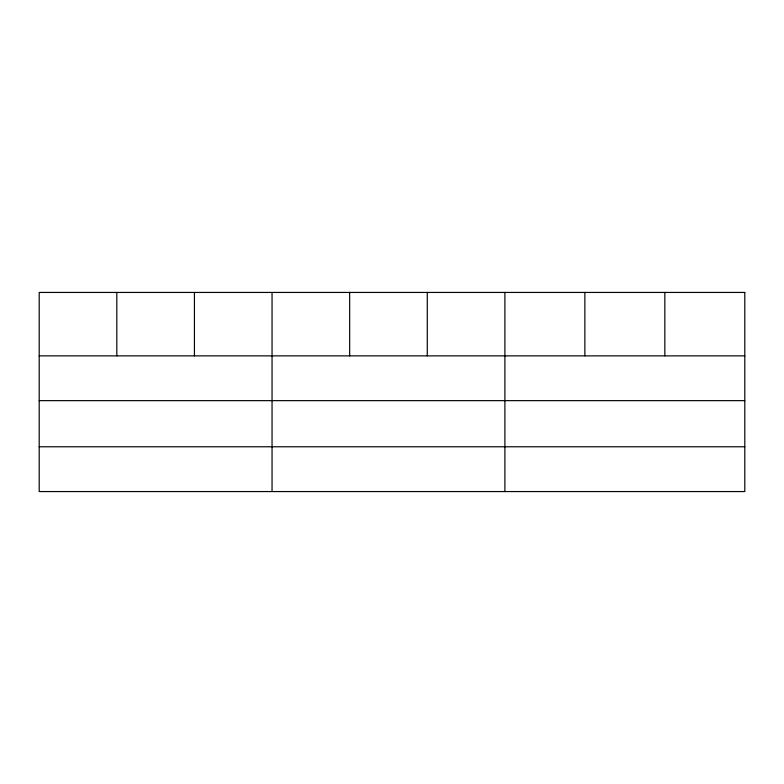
<?xml version="1.0" encoding="UTF-8"?>
<svg xmlns="http://www.w3.org/2000/svg" width="784" height="784" viewBox="0 0 784 784"><rect width="100%" height="100%" fill="white"/><g stroke="black" fill="none" stroke-linecap="round" stroke-linejoin="round"><path stroke-width="1.18" d="M39.2 355.867L744.8 355.867M39.2 400.644L744.8 400.644M39.2 446.772L744.8 446.772M664.832 292.442L664.832 355.867M584.864 292.442L584.864 355.867M504.896 292.442L504.896 491.558M427.28 292.442L427.28 355.867M349.664 292.442L349.664 355.867M272.048 292.442L272.048 491.558M194.432 292.442L194.432 355.867M116.816 292.442L116.816 355.867M744.8 292.442L39.2 292.442L39.2 491.558L744.8 491.558L744.8 292.442"/></g></svg>
